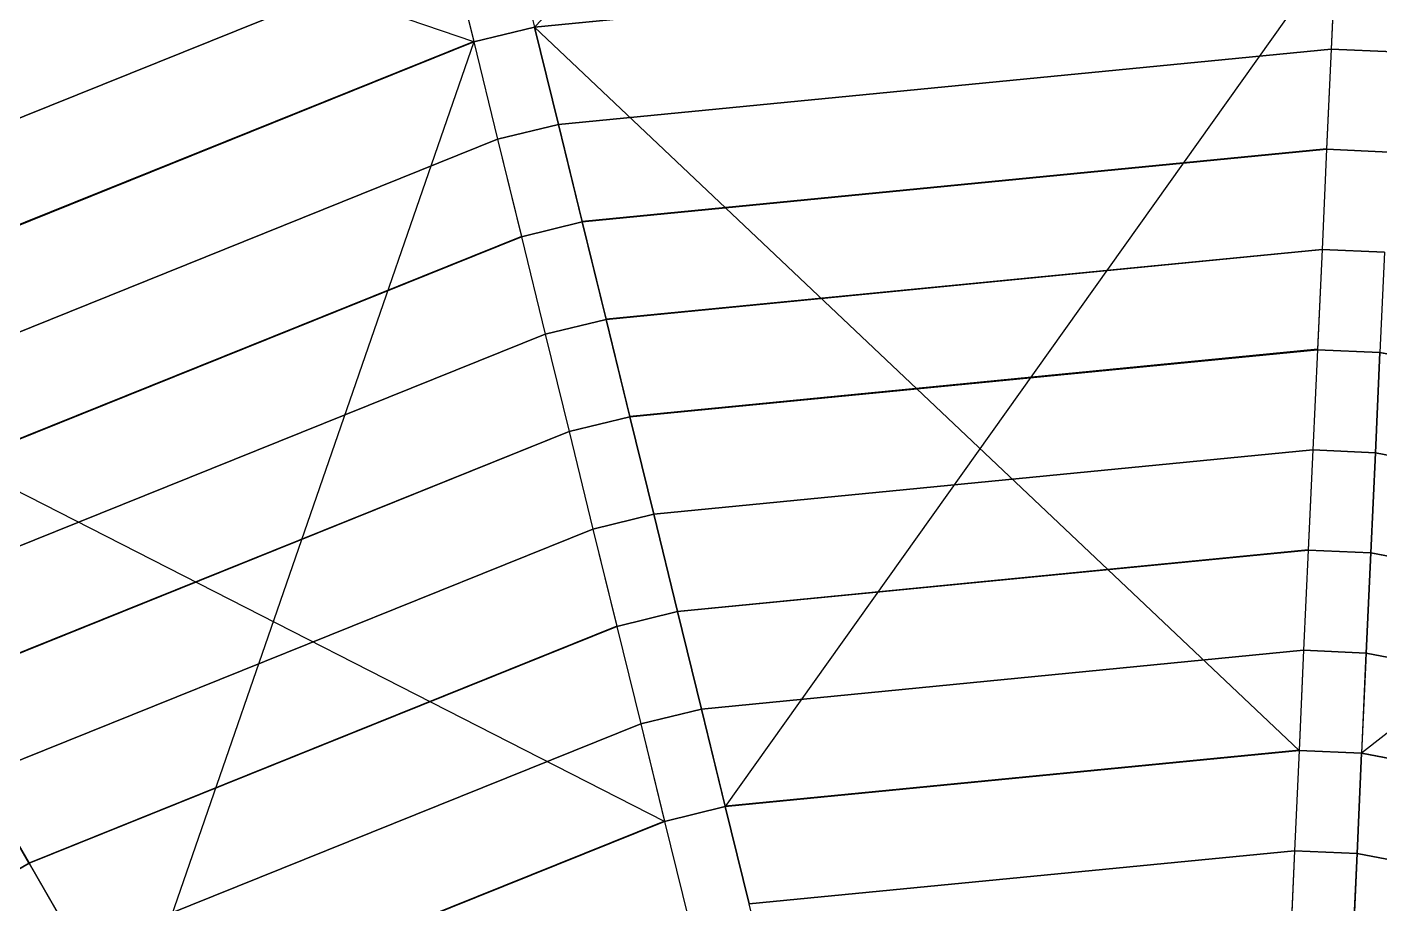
# Model space of a CAD drawing. Header units: millimetres. Extents: x -3890 to 2335, y 8273 to 14518.
# Drawn here: x -1737 to -656, y 13064 to 13765 of the extents above; entities that cross this region are included whole.
import ezdxf

# ---------------------------------------------------------------- set-up
doc = ezdxf.new("R2010")
doc.units = ezdxf.units.MM
for name, color, linetype in [('FRAMES', 2, 'Continuous'), ('JOINTS', 2, 'Continuous'), ('SHELLS', 1, 'Continuous')]:
    doc.layers.add(name, color=color, linetype=linetype)

msp = doc.modelspace()

# ---------------------------------------------------------------- linework, layer by layer
at = {"layer": 'FRAMES'}
for p, q in [((-662, 14467.9, 1200), (-1331.5, 13765, 1429.5)), ((-1380, 13753.1, 1429.5), (-2298.4, 14067.5, 1200)), ((-1350.5, 13842.8, 1404.1), (-1331.5, 13765, 1429.5)), ((-1350.5, 13842.8, 1524.1), (-1331.5, 13765, 1549.5)), ((-1350.5, 13842.8, 1524.1), (-1331.5, 13765, 1429.5)), ((-1399.1, 13831, 1404.1), (-1380, 13753.1, 1429.5)), ((-1399.1, 13831, 1524.1), (-1380, 13753.1, 1549.5)), ((-1399.1, 13831, 1524.1), (-1380, 13753.1, 1429.5)), ((-691.3, 13827.5, 1549.5), (-1331.5, 13765, 1549.5)), ((-691.3, 13827.5, 1429.5), (-1179.1, 13142.2, 1601.2)), ((-691.3, 13827.5, 1429.5), (-694.9, 13747.4, 1454.1)), ((-691.3, 13827.5, 1549.5), (-694.9, 13747.4, 1574.1)), ((-691.3, 13827.5, 1429.5), (-694.9, 13747.4, 1574.1)), ((-1331.5, 13765, 1429.5), (-1380, 13753.1, 1429.5)), ((-1380, 13753.1, 1549.5), (-1331.5, 13765, 1549.5)), ((-1331.5, 13765, 1429.5), (-1312.4, 13687.1, 1454.1)), ((-1331.5, 13765, 1549.5), (-1312.4, 13687.1, 1574.1)), ((-1331.5, 13765, 1549.5), (-1331.5, 13765, 1429.5)), ((-1331.5, 13765, 1429.5), (-1312.4, 13687.1, 1574.1)), ((-720.5, 13187, 1601.2), (-1331.5, 13765, 1429.5)), ((-1380, 13753.1, 1549.5), (-1976.8, 13512.8, 1549.5)), ((-1380, 13753.1, 1429.5), (-1655.1, 12958.2, 1601.2)), ((-1380, 13753.1, 1429.5), (-1361, 13675.3, 1454.1)), ((-1380, 13753.1, 1549.5), (-1361, 13675.3, 1574.1)), ((-1380, 13753.1, 1429.5), (-1380, 13753.1, 1549.5)), ((-1380, 13753.1, 1429.5), (-1361, 13675.3, 1574.1)), ((-694.9, 13747.4, 1454.1), (-698.6, 13667.3, 1477.7)), ((-694.9, 13747.4, 1574.1), (-698.6, 13667.3, 1597.7)), ((-694.9, 13747.4, 1574.1), (-698.6, 13667.3, 1477.7)), ((-645, 13745.1, 1454.1), (-694.9, 13747.4, 1454.1)), ((-694.9, 13747.4, 1454.1), (-694.9, 13747.4, 1574.1)), ((-694.9, 13747.4, 1574.1), (-645, 13745.1, 1574.1)), ((-9.5, 13704.7, 1429.5), (-670.6, 13184.7, 1601.2)), ((-1312.4, 13687.1, 1454.1), (-1361, 13675.3, 1454.1)), ((-1361, 13675.3, 1574.1), (-1312.4, 13687.1, 1574.1)), ((-1312.4, 13687.1, 1454.1), (-1293.4, 13609.3, 1477.7)), ((-1312.4, 13687.1, 1574.1), (-1293.4, 13609.3, 1597.7)), ((-1312.4, 13687.1, 1574.1), (-1312.4, 13687.1, 1454.1)), ((-1312.4, 13687.1, 1574.1), (-1293.4, 13609.3, 1477.7)), ((-1361, 13675.3, 1454.1), (-1341.9, 13597.4, 1477.7)), ((-1361, 13675.3, 1574.1), (-1341.9, 13597.4, 1597.7)), ((-1361, 13675.3, 1454.1), (-1361, 13675.3, 1574.1)), ((-1361, 13675.3, 1574.1), (-1341.9, 13597.4, 1477.7)), ((-698.6, 13667.3, 1597.7), (-1293.4, 13609.3, 1597.7)), ((-698.6, 13667.3, 1477.7), (-702.2, 13587.3, 1500.4)), ((-698.6, 13667.3, 1597.7), (-702.2, 13587.3, 1620.4)), ((-698.6, 13667.3, 1477.7), (-702.2, 13587.3, 1620.4)), ((-648.6, 13665.1, 1477.7), (-698.6, 13667.3, 1477.7)), ((-698.6, 13667.3, 1477.7), (-698.6, 13667.3, 1597.7)), ((-698.6, 13667.3, 1597.7), (-648.6, 13665.1, 1597.7)), ((-1293.4, 13609.3, 1477.7), (-1341.9, 13597.4, 1477.7)), ((-1341.9, 13597.4, 1597.7), (-1293.4, 13609.3, 1597.7)), ((-1293.4, 13609.3, 1477.7), (-1274.3, 13531.4, 1500.4)), ((-1293.4, 13609.3, 1597.7), (-1274.3, 13531.4, 1620.4)), ((-1293.4, 13609.3, 1597.7), (-1293.4, 13609.3, 1477.7)), ((-1293.4, 13609.3, 1477.7), (-1274.3, 13531.4, 1620.4)), ((-1341.9, 13597.4, 1597.7), (-1896.3, 13374.2, 1597.7)), ((-1341.9, 13597.4, 1477.7), (-1322.9, 13519.6, 1500.4)), ((-1341.9, 13597.4, 1597.7), (-1322.9, 13519.6, 1620.4)), ((-1341.9, 13597.4, 1477.7), (-1341.9, 13597.4, 1597.7)), ((-1341.9, 13597.4, 1477.7), (-1322.9, 13519.6, 1620.4)), ((-702.2, 13587.3, 1500.4), (-705.9, 13507.2, 1522.3)), ((-702.2, 13587.3, 1620.4), (-705.9, 13507.2, 1642.3)), ((-702.2, 13587.3, 1620.4), (-705.9, 13507.2, 1522.3)), ((-652.3, 13585, 1500.4), (-702.2, 13587.3, 1500.4)), ((-702.2, 13587.3, 1500.4), (-702.2, 13587.3, 1620.4)), ((-702.2, 13587.3, 1620.4), (-652.3, 13585, 1620.4)), ((-652.3, 13585, 1500.4), (-656, 13504.9, 1522.3)), ((-652.3, 13585, 1620.4), (-656, 13504.9, 1642.3)), ((-652.3, 13585, 1620.4), (-656, 13504.9, 1522.3)), ((-1274.3, 13531.4, 1500.4), (-1322.9, 13519.6, 1500.4)), ((-1322.9, 13519.6, 1620.4), (-1274.3, 13531.4, 1620.4)), ((-1274.3, 13531.4, 1500.4), (-1255.3, 13453.6, 1522.3)), ((-1274.3, 13531.4, 1620.4), (-1255.3, 13453.6, 1642.3)), ((-1274.3, 13531.4, 1620.4), (-1274.3, 13531.4, 1500.4)), ((-1274.3, 13531.4, 1620.4), (-1255.3, 13453.6, 1522.3)), ((-1322.9, 13519.6, 1500.4), (-1303.8, 13441.7, 1522.3)), ((-1322.9, 13519.6, 1620.4), (-1303.8, 13441.7, 1642.3)), ((-1322.9, 13519.6, 1500.4), (-1322.9, 13519.6, 1620.4)), ((-1322.9, 13519.6, 1620.4), (-1303.8, 13441.7, 1522.3)), ((-1227.6, 13130.3, 1601.2), (-1976.8, 13512.8, 1429.5)), ((-705.9, 13507.2, 1642.3), (-1255.3, 13453.6, 1642.3)), ((-705.9, 13507.2, 1522.3), (-709.6, 13427.2, 1543.3)), ((-705.9, 13507.2, 1642.3), (-709.6, 13427.2, 1663.3)), ((-705.9, 13507.2, 1522.3), (-709.6, 13427.2, 1663.3)), ((-656, 13504.9, 1522.3), (-705.9, 13507.2, 1522.3)), ((-705.9, 13507.2, 1522.3), (-705.9, 13507.2, 1642.3)), ((-705.9, 13507.2, 1642.3), (-656, 13504.9, 1642.3)), ((-656, 13504.9, 1522.3), (-659.6, 13424.9, 1543.3)), ((-656, 13504.9, 1642.3), (-659.6, 13424.9, 1663.3)), ((-656, 13504.9, 1522.3), (-659.6, 13424.9, 1663.3)), ((-656, 13504.9, 1642.3), (-656, 13504.9, 1522.3)), ((-113.7, 13401.5, 1642.3), (-656, 13504.9, 1642.3)), ((-1255.3, 13453.6, 1522.3), (-1303.8, 13441.7, 1522.3)), ((-1303.8, 13441.7, 1642.3), (-1255.3, 13453.6, 1642.3)), ((-1255.3, 13453.6, 1522.3), (-1236.2, 13375.7, 1543.3)), ((-1255.3, 13453.6, 1642.3), (-1236.2, 13375.7, 1663.3)), ((-1255.3, 13453.6, 1642.3), (-1255.3, 13453.6, 1522.3)), ((-1255.3, 13453.6, 1522.3), (-1236.2, 13375.7, 1663.3)), ((-1303.8, 13441.7, 1642.3), (-1815.9, 13235.5, 1642.3)), ((-1303.8, 13441.7, 1522.3), (-1284.8, 13363.9, 1543.3)), ((-1303.8, 13441.7, 1642.3), (-1284.8, 13363.9, 1663.3)), ((-1303.8, 13441.7, 1522.3), (-1303.8, 13441.7, 1642.3)), ((-1303.8, 13441.7, 1522.3), (-1284.8, 13363.9, 1663.3)), ((-709.6, 13427.2, 1543.3), (-713.2, 13347.1, 1563.5)), ((-709.6, 13427.2, 1663.3), (-713.2, 13347.1, 1683.5)), ((-709.6, 13427.2, 1663.3), (-713.2, 13347.1, 1563.5)), ((-659.6, 13424.9, 1543.3), (-709.6, 13427.2, 1543.3)), ((-709.6, 13427.2, 1543.3), (-709.6, 13427.2, 1663.3)), ((-709.6, 13427.2, 1663.3), (-659.6, 13424.9, 1663.3)), ((-659.6, 13424.9, 1543.3), (-663.3, 13344.8, 1563.5)), ((-659.6, 13424.9, 1663.3), (-663.3, 13344.8, 1683.5)), ((-659.6, 13424.9, 1663.3), (-663.3, 13344.8, 1563.5)), ((-659.6, 13424.9, 1663.3), (-659.6, 13424.9, 1543.3)), ((-1236.2, 13375.7, 1543.3), (-1284.8, 13363.9, 1543.3)), ((-1284.8, 13363.9, 1663.3), (-1236.2, 13375.7, 1663.3)), ((-1236.2, 13375.7, 1543.3), (-1217.2, 13297.9, 1563.5)), ((-1236.2, 13375.7, 1663.3), (-1217.2, 13297.9, 1683.5)), ((-1236.2, 13375.7, 1663.3), (-1236.2, 13375.7, 1543.3)), ((-1236.2, 13375.7, 1663.3), (-1217.2, 13297.9, 1563.5)), ((-1284.8, 13363.9, 1543.3), (-1265.7, 13286, 1563.5)), ((-1284.8, 13363.9, 1663.3), (-1265.7, 13286, 1683.5)), ((-1284.8, 13363.9, 1543.3), (-1284.8, 13363.9, 1663.3)), ((-1284.8, 13363.9, 1663.3), (-1265.7, 13286, 1563.5)), ((-713.2, 13347.1, 1683.5), (-1217.2, 13297.9, 1683.5)), ((-713.2, 13347.1, 1563.5), (-716.9, 13267, 1582.7)), ((-713.2, 13347.1, 1683.5), (-716.9, 13267, 1702.7)), ((-713.2, 13347.1, 1563.5), (-716.9, 13267, 1702.7)), ((-663.3, 13344.8, 1563.5), (-713.2, 13347.1, 1563.5)), ((-713.2, 13347.1, 1563.5), (-713.2, 13347.1, 1683.5)), ((-713.2, 13347.1, 1683.5), (-663.3, 13344.8, 1683.5)), ((-663.3, 13344.8, 1563.5), (-666.9, 13264.8, 1582.7)), ((-663.3, 13344.8, 1683.5), (-666.9, 13264.8, 1702.7)), ((-663.3, 13344.8, 1563.5), (-666.9, 13264.8, 1702.7)), ((-663.3, 13344.8, 1683.5), (-663.3, 13344.8, 1563.5)), ((-165.9, 13250, 1683.5), (-663.3, 13344.8, 1683.5)), ((-1217.2, 13297.9, 1563.5), (-1265.7, 13286, 1563.5)), ((-1265.7, 13286, 1683.5), (-1217.2, 13297.9, 1683.5)), ((-1217.2, 13297.9, 1563.5), (-1198.1, 13220, 1582.7)), ((-1217.2, 13297.9, 1683.5), (-1198.1, 13220, 1702.7)), ((-1217.2, 13297.9, 1683.5), (-1217.2, 13297.9, 1563.5)), ((-1217.2, 13297.9, 1563.5), (-1198.1, 13220, 1702.7)), ((-1265.7, 13286, 1683.5), (-1735.5, 13096.8, 1683.5)), ((-1265.7, 13286, 1563.5), (-1246.7, 13208.2, 1582.7)), ((-1265.7, 13286, 1683.5), (-1246.7, 13208.2, 1702.7)), ((-1265.7, 13286, 1563.5), (-1265.7, 13286, 1683.5)), ((-1265.7, 13286, 1563.5), (-1246.7, 13208.2, 1702.7)), ((-716.9, 13267, 1582.7), (-720.5, 13187, 1601.2)), ((-716.9, 13267, 1702.7), (-720.5, 13187, 1721.2)), ((-716.9, 13267, 1702.7), (-720.5, 13187, 1601.2)), ((-666.9, 13264.8, 1582.7), (-716.9, 13267, 1582.7)), ((-716.9, 13267, 1582.7), (-716.9, 13267, 1702.7)), ((-716.9, 13267, 1702.7), (-666.9, 13264.8, 1702.7)), ((-666.9, 13264.8, 1582.7), (-670.6, 13184.7, 1601.2)), ((-666.9, 13264.8, 1702.7), (-670.6, 13184.7, 1721.2)), ((-666.9, 13264.8, 1702.7), (-670.6, 13184.7, 1601.2)), ((-666.9, 13264.8, 1702.7), (-666.9, 13264.8, 1582.7)), ((-1198.1, 13220, 1582.7), (-1246.7, 13208.2, 1582.7)), ((-1246.7, 13208.2, 1702.7), (-1198.1, 13220, 1702.7)), ((-1198.1, 13220, 1582.7), (-1179.1, 13142.2, 1601.2)), ((-1198.1, 13220, 1702.7), (-1179.1, 13142.2, 1721.2)), ((-1198.1, 13220, 1702.7), (-1198.1, 13220, 1582.7)), ((-1198.1, 13220, 1702.7), (-1179.1, 13142.2, 1601.2)), ((-1246.7, 13208.2, 1582.7), (-1227.6, 13130.3, 1601.2)), ((-1246.7, 13208.2, 1702.7), (-1227.6, 13130.3, 1721.2)), ((-1246.7, 13208.2, 1582.7), (-1246.7, 13208.2, 1702.7)), ((-1246.7, 13208.2, 1702.7), (-1227.6, 13130.3, 1601.2)), ((-720.5, 13187, 1721.2), (-1179.1, 13142.2, 1721.2)), ((-720.5, 13187, 1601.2), (-724.2, 13106.9, 1618.7)), ((-720.5, 13187, 1721.2), (-724.2, 13106.9, 1738.7)), ((-720.5, 13187, 1601.2), (-724.2, 13106.9, 1738.7)), ((-670.6, 13184.7, 1601.2), (-720.5, 13187, 1601.2)), ((-720.5, 13187, 1601.2), (-720.5, 13187, 1721.2)), ((-720.5, 13187, 1721.2), (-670.6, 13184.7, 1721.2)), ((-670.6, 13184.7, 1601.2), (-674.2, 13104.7, 1618.7)), ((-670.6, 13184.7, 1721.2), (-674.2, 13104.7, 1738.7)), ((-670.6, 13184.7, 1601.2), (-674.2, 13104.7, 1738.7)), ((-670.6, 13184.7, 1721.2), (-670.6, 13184.7, 1601.2)), ((-218, 13098.4, 1721.2), (-670.6, 13184.7, 1721.2)), ((-1775.7, 13166.2, 1543.3), (-1735.5, 13096.8, 1563.5)), ((-1775.7, 13166.2, 1663.3), (-1735.5, 13096.8, 1683.5)), ((-1775.7, 13166.2, 1663.3), (-1735.5, 13096.8, 1563.5)), ((-1179.1, 13142.2, 1601.2), (-1227.6, 13130.3, 1601.2)), ((-1227.6, 13130.3, 1721.2), (-1179.1, 13142.2, 1721.2)), ((-1179.1, 13142.2, 1601.2), (-1160, 13064.3, 1618.7)), ((-1179.1, 13142.2, 1721.2), (-1160, 13064.3, 1738.7)), ((-1179.1, 13142.2, 1721.2), (-1179.1, 13142.2, 1601.2)), ((-1179.1, 13142.2, 1601.2), (-1160, 13064.3, 1738.7)), ((-1227.6, 13130.3, 1721.2), (-1655.1, 12958.2, 1721.2)), ((-1227.6, 13130.3, 1601.2), (-1208.6, 13052.5, 1618.7)), ((-1227.6, 13130.3, 1721.2), (-1208.6, 13052.5, 1738.7)), ((-1227.6, 13130.3, 1601.2), (-1227.6, 13130.3, 1721.2)), ((-1227.6, 13130.3, 1601.2), (-1208.6, 13052.5, 1738.7)), ((-724.2, 13106.9, 1618.7), (-727.8, 13026.9, 1635.5)), ((-724.2, 13106.9, 1738.7), (-727.8, 13026.9, 1755.5)), ((-724.2, 13106.9, 1738.7), (-727.8, 13026.9, 1635.5)), ((-674.2, 13104.7, 1618.7), (-724.2, 13106.9, 1618.7)), ((-724.2, 13106.9, 1618.7), (-724.2, 13106.9, 1738.7)), ((-724.2, 13106.9, 1738.7), (-674.2, 13104.7, 1738.7)), ((-674.2, 13104.7, 1618.7), (-677.9, 13024.6, 1635.5)), ((-674.2, 13104.7, 1738.7), (-677.9, 13024.6, 1755.5)), ((-674.2, 13104.7, 1738.7), (-677.9, 13024.6, 1635.5)), ((-674.2, 13104.7, 1738.7), (-674.2, 13104.7, 1618.7)), ((-1735.5, 13096.8, 1563.5), (-1778.7, 13071.8, 1563.5)), ((-1778.7, 13071.8, 1683.5), (-1735.5, 13096.8, 1683.5)), ((-1735.5, 13096.8, 1563.5), (-1695.3, 13027.5, 1582.7)), ((-1735.5, 13096.8, 1683.5), (-1695.3, 13027.5, 1702.7)), ((-1735.5, 13096.8, 1683.5), (-1735.5, 13096.8, 1563.5)), ((-1735.5, 13096.8, 1563.5), (-1695.3, 13027.5, 1702.7))]:
    msp.add_line(p, q, dxfattribs=at)
at = {"layer": 'JOINTS'}
for p in [(-1331.5, 13765, 1429.5), (-1331.5, 13765, 1549.5), (-1380, 13753.1, 1429.5), (-1380, 13753.1, 1549.5), (-694.9, 13747.4, 1454.1), (-694.9, 13747.4, 1574.1), (-1312.4, 13687.1, 1454.1), (-1312.4, 13687.1, 1574.1), (-1361, 13675.3, 1454.1), (-1361, 13675.3, 1574.1), (-698.6, 13667.3, 1477.7), (-698.6, 13667.3, 1597.7), (-1293.4, 13609.3, 1477.7), (-1293.4, 13609.3, 1597.7), (-1341.9, 13597.4, 1477.7), (-1341.9, 13597.4, 1597.7), (-702.2, 13587.3, 1500.4), (-702.2, 13587.3, 1620.4), (-1274.3, 13531.4, 1500.4), (-1274.3, 13531.4, 1620.4), (-1322.9, 13519.6, 1500.4), (-1322.9, 13519.6, 1620.4), (-705.9, 13507.2, 1522.3), (-705.9, 13507.2, 1642.3), (-656, 13504.9, 1522.3), (-656, 13504.9, 1642.3), (-1255.3, 13453.6, 1522.3), (-1255.3, 13453.6, 1642.3), (-1303.8, 13441.7, 1522.3), (-1303.8, 13441.7, 1642.3), (-709.6, 13427.2, 1543.3), (-709.6, 13427.2, 1663.3), (-659.6, 13424.9, 1543.3), (-659.6, 13424.9, 1663.3), (-1236.2, 13375.7, 1543.3), (-1236.2, 13375.7, 1663.3), (-1284.8, 13363.9, 1543.3), (-1284.8, 13363.9, 1663.3), (-713.2, 13347.1, 1563.5), (-713.2, 13347.1, 1683.5), (-663.3, 13344.8, 1563.5), (-663.3, 13344.8, 1683.5), (-1217.2, 13297.9, 1563.5), (-1217.2, 13297.9, 1683.5), (-1265.7, 13286, 1563.5), (-1265.7, 13286, 1683.5), (-716.9, 13267, 1582.7), (-716.9, 13267, 1702.7), (-666.9, 13264.8, 1582.7), (-666.9, 13264.8, 1702.7), (-1198.1, 13220, 1582.7), (-1198.1, 13220, 1702.7), (-1246.7, 13208.2, 1582.7), (-1246.7, 13208.2, 1702.7), (-720.5, 13187, 1601.2), (-720.5, 13187, 1721.2), (-670.6, 13184.7, 1601.2), (-670.6, 13184.7, 1721.2), (-1179.1, 13142.2, 1601.2), (-1179.1, 13142.2, 1721.2), (-1227.6, 13130.3, 1601.2), (-1227.6, 13130.3, 1721.2), (-724.2, 13106.9, 1618.7), (-724.2, 13106.9, 1738.7), (-674.2, 13104.7, 1618.7), (-674.2, 13104.7, 1738.7), (-1735.5, 13096.8, 1563.5), (-1735.5, 13096.8, 1683.5)]:
    msp.add_point(p, dxfattribs=at)
at = {"layer": 'SHELLS'}
for points in [[(-1456.2, 14064.5, 1442.3), (-1437.2, 13986.7, 1470.5), (-2097.4, 13720.8, 1470.5), (-2137.6, 13790.1, 1442.3)], [(-1437.2, 13986.7, 1470.5), (-1418.2, 13909.1, 1498.6), (-2057.3, 13651.8, 1498.6), (-2097.4, 13720.8, 1470.5)], [(-1437.2, 13986.7, 1470.5), (-1437.2, 13986.7, 1470.5), (-2097.4, 13720.8, 1470.5)], [(-1418.1, 13908.8, 1497.8), (-1399.1, 13831, 1524.1), (-2017, 13582.1, 1524.1), (-2057.2, 13651.5, 1497.8)], [(-1399.1, 13831, 1524.1), (-1380.1, 13753.4, 1550.3), (-1976.9, 13513.1, 1550.3), (-2017, 13582.1, 1524.1)], [(-1399.1, 13831, 1524.1), (-1399.1, 13831, 1524.1), (-2017, 13582.1, 1524.1)], [(-691.3, 13827.5, 1549.5), (-694.9, 13747.4, 1574.1), (-1312.4, 13687.2, 1574.1), (-1331.5, 13765, 1549.5)], [(-1380, 13753.1, 1549.5), (-1361, 13675.3, 1574.1), (-1936.5, 13443.5, 1574.1), (-1976.8, 13512.8, 1549.5)], [(-694.9, 13747.4, 1574.1), (-698.6, 13667.6, 1598.5), (-1293.4, 13609.6, 1598.5), (-1312.4, 13687.1, 1574.1)], [(-694.9, 13747.4, 1574.1), (-694.9, 13747.4, 1574.1), (-1312.4, 13687.1, 1574.1), (-1312.4, 13687.2, 1574.1)], [(-1361, 13675.3, 1574.1), (-1342, 13597.7, 1598.5), (-1896.4, 13374.4, 1598.5), (-1936.5, 13443.5, 1574.1)], [(-1361, 13675.3, 1574.1), (-1361, 13675.3, 1574.1), (-1936.5, 13443.5, 1574.1)], [(-698.6, 13667.6, 1598.5), (-1293.4, 13609.5, 1598.5), (-1293.4, 13609.5, 1598.5), (-1293.4, 13609.6, 1598.5)], [(-698.6, 13667.3, 1597.7), (-702.2, 13587.3, 1620.4), (-1274.3, 13531.5, 1620.4), (-1293.4, 13609.3, 1597.7)], [(-698.6, 13667.3, 1597.7), (-698.6, 13667.3, 1597.7), (-1293.4, 13609.3, 1597.7), (-698.6, 13667.3, 1597.7)], [(-1341.9, 13597.4, 1597.7), (-1322.9, 13519.6, 1620.4), (-1856.1, 13304.8, 1620.4), (-1896.3, 13374.2, 1597.7)], [(-702.2, 13587.3, 1620.4), (-705.9, 13507.5, 1643.1), (-1255.3, 13453.8, 1643.1), (-1274.3, 13531.4, 1620.4)], [(-702.2, 13587.3, 1620.4), (-702.2, 13587.3, 1620.4), (-1274.3, 13531.4, 1620.4), (-1274.3, 13531.5, 1620.4)], [(-1322.9, 13519.6, 1620.4), (-1303.9, 13441.9, 1643.1), (-1816, 13235.7, 1643.1), (-1856.1, 13304.8, 1620.4)], [(-1322.9, 13519.6, 1620.4), (-1322.9, 13519.6, 1620.4), (-1856.1, 13304.8, 1620.4)], [(-705.9, 13507.2, 1642.3), (-709.6, 13427.2, 1663.3), (-1236.2, 13375.7, 1663.3), (-1255.3, 13453.6, 1642.3)], [(-1255.3, 13453.6, 1642.3), (-705.9, 13507.2, 1642.3), (-1255.3, 13453.6, 1642.3)], [(-113.7, 13401.5, 1642.3), (-139.8, 13325.8, 1663.3), (-659.6, 13424.9, 1663.3), (-656, 13504.9, 1642.3)], [(-113.7, 13401.5, 1642.3), (-113.7, 13401.5, 1642.3), (-656, 13504.9, 1642.3), (-113.7, 13401.5, 1642.3)], [(-1303.8, 13441.7, 1642.3), (-1284.8, 13363.9, 1663.3), (-1775.7, 13166.2, 1663.3), (-1815.9, 13235.5, 1642.3)], [(-1303.8, 13441.7, 1642.3), (-1303.8, 13441.7, 1642.3), (-1815.9, 13235.5, 1642.3), (-1303.8, 13441.7, 1642.3)], [(-709.6, 13427.2, 1663.3), (-713.2, 13347.3, 1684.3), (-1217.2, 13298.1, 1684.3), (-1236.2, 13375.7, 1663.3)], [(-139.8, 13325.8, 1663.3), (-165.8, 13250.2, 1684.3), (-663.2, 13345, 1684.3), (-659.6, 13424.9, 1663.3)], [(-139.8, 13325.8, 1663.3), (-139.8, 13325.8, 1663.3), (-659.6, 13424.9, 1663.3)], [(-1284.8, 13363.9, 1663.3), (-1265.8, 13286.2, 1684.3), (-1735.6, 13097, 1684.3), (-1775.7, 13166.2, 1663.3)], [(-1284.8, 13363.9, 1663.3), (-1284.8, 13363.9, 1663.3), (-1775.7, 13166.2, 1663.3)], [(-713.2, 13347.1, 1683.5), (-716.9, 13267, 1702.7), (-1198.1, 13220, 1702.7), (-1217.2, 13297.9, 1683.5)], [(-1217.2, 13297.9, 1683.5), (-713.2, 13347.1, 1683.5), (-1217.2, 13297.9, 1683.5)], [(-165.9, 13250, 1683.5), (-191.9, 13174.2, 1702.7), (-666.9, 13264.8, 1702.7), (-663.3, 13344.8, 1683.5)], [(-165.9, 13250, 1683.5), (-165.9, 13250, 1683.5), (-663.3, 13344.8, 1683.5), (-165.9, 13250, 1683.5)], [(-165.8, 13250.2, 1684.3), (-663.2, 13345, 1684.3), (-663.2, 13345, 1684.3)], [(-1265.7, 13286, 1683.5), (-1246.7, 13208.2, 1702.7), (-1695.3, 13027.5, 1702.7), (-1735.5, 13096.8, 1683.5)], [(-1265.7, 13286, 1683.5), (-1265.7, 13286, 1683.5), (-1735.5, 13096.8, 1683.5), (-1265.7, 13286, 1683.5)], [(-716.9, 13267, 1702.7), (-720.5, 13187.2, 1721.9), (-1179.1, 13142.4, 1721.9), (-1198.1, 13220, 1702.7)], [(-191.9, 13174.2, 1702.7), (-217.9, 13098.6, 1721.9), (-670.5, 13184.9, 1721.9), (-666.9, 13264.8, 1702.7)], [(-191.9, 13174.2, 1702.7), (-191.9, 13174.2, 1702.7), (-666.9, 13264.8, 1702.7)], [(-1246.7, 13208.2, 1702.7), (-1227.7, 13130.5, 1721.9), (-1655.1, 12958.4, 1721.9), (-1695.3, 13027.5, 1702.7)], [(-1246.7, 13208.2, 1702.7), (-1246.7, 13208.2, 1702.7), (-1695.3, 13027.5, 1702.7)], [(-720.5, 13187, 1721.2), (-724.2, 13106.9, 1738.7), (-1160.1, 13064.3, 1738.7), (-1179.1, 13142.2, 1721.2)], [(-218, 13098.4, 1721.2), (-244, 13022.6, 1738.7), (-674.2, 13104.7, 1738.7), (-670.6, 13184.7, 1721.2)], [(-217.9, 13098.6, 1721.9), (-670.5, 13184.9, 1721.9), (-670.5, 13184.9, 1721.9)], [(-1227.6, 13130.3, 1721.2), (-1208.6, 13052.5, 1738.7), (-1614.9, 12888.9, 1738.7), (-1655.1, 12958.2, 1721.2)], [(-1655.1, 12958.2, 1721.2), (-1227.6, 13130.3, 1721.2), (-1655.1, 12958.2, 1721.2)], [(-724.2, 13106.9, 1738.7), (-724.2, 13106.9, 1738.7), (-1160, 13064.3, 1738.7), (-1160.1, 13064.3, 1738.7)], [(-724.2, 13106.9, 1738.7), (-727.8, 13027, 1756.3), (-1141, 12986.7, 1756.3), (-1160, 13064.3, 1738.7)], [(-244, 13022.6, 1738.7), (-270.1, 12947, 1756.3), (-677.9, 13024.8, 1756.3), (-674.2, 13104.7, 1738.7)], [(-244, 13022.6, 1738.7), (-244, 13022.6, 1738.7), (-674.2, 13104.7, 1738.7)]]:
    msp.add_3dface(points, dxfattribs=at)

doc.saveas('drawing.dxf')
